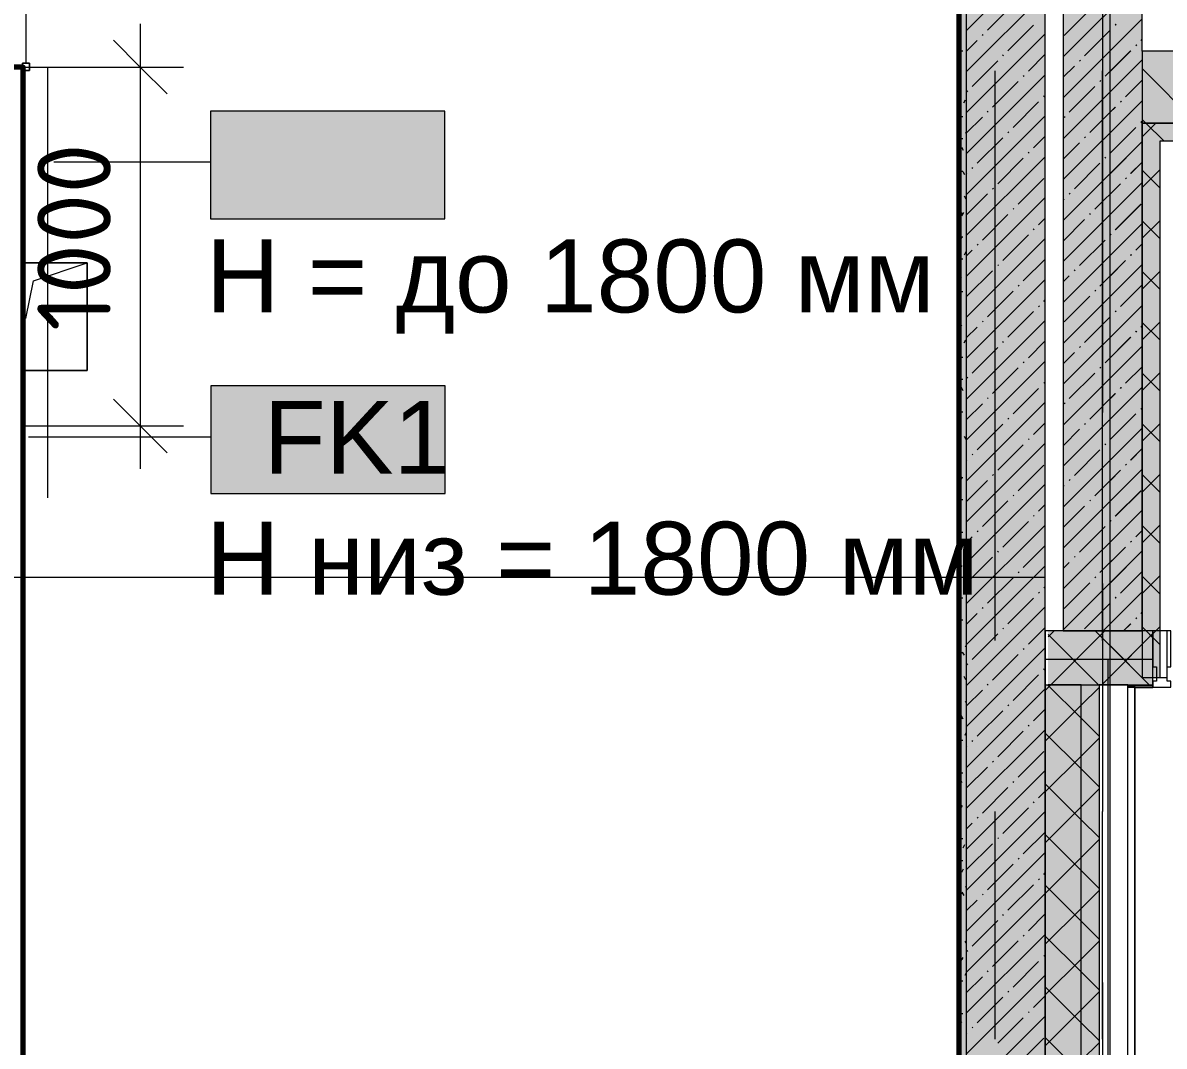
# Model space of a CAD drawing. Header units: millimetres. Extents: x -3817 to 677485, y -22715 to 103890.
# Drawn here: x 82094 to 85275, y 8404 to 11256 of the extents above; entities that cross this region are included whole.
import ezdxf

# ---------------------------------------------------------------- set-up
doc = ezdxf.new("R2010")
doc.units = ezdxf.units.MM
doc.layers.add('PDF _Геометрия', color=7, linetype='Continuous', true_color=0x1d1d1d)
doc.layers.add('PDF _Сплошная заливка', color=7, linetype='Continuous', true_color=0xffffff)
doc.layers.add('PDF _Текст', color=7, linetype='Continuous')
doc.styles.add('PDF GOST-Common', font='arial.ttf')
doc.styles.add('PDF ISOCPEUR', font='isocpeur.ttf')

msp = doc.modelspace()

# ---------------------------------------------------------------- hatches: boundary and pattern name
at = {"layer": 'PDF _Сплошная заливка', "transparency": 33554559}
for points in [[(85263.3, 10926.3), (85453.3, 10926.3), (85453.3, 10976.3), (85213.3, 10976.3), (85213.3, 10926.3)], [(85263.6, 10926.3), (85653.6, 10926.3), (85653.6, 10976.3), (85213.6, 10976.3), (85213.6, 10926.3)], [(85093.3, 9411.4), (85243.3, 9411.4), (85243.3, 9561.3), (84951.3, 9561.3), (84951.3, 9411.4), (85043.3, 9411.4)], [(84943.3, 5461.3), (85043.3, 5461.3), (85043.3, 9411.4), (84943.3, 9411.4), (84943.3, 5961.4)], [(85043.3, 5361.3), (85093.3, 5361.3), (85093.3, 9411.4), (85043.3, 9411.4), (85043.3, 5461.3)]]:
    msp.add_hatch(color=256, dxfattribs=at).paths.add_polyline_path(points)
h = msp.add_hatch(color=256, dxfattribs=at)
h.paths.add_polyline_path([(85124.2, 9411.4), (85243.6, 9411.4), (85243.6, 9561.4), (85124.2, 9561.4), (85124.2, 9439.1)], flags=0)
h.paths.add_polyline_path([(89445.6, 9411.4), (89445.6, 9561.4), (89423.6, 9561.4), (89423.6, 9411.4)], flags=0)

# ---------------------------------------------------------------- linework, layer by layer
at = {"layer": 'PDF _Геометрия', "color": 7, "lineweight": 9}
for points in [[(85124.2, 5212.4), (85124.2, 16952.3), (84824.2, 17102.3), (85424.2, 17402.3), (85124.2, 17552.3), (85124.2, 29292.1)], [(84703.3, 12790.4), (84703.3, 5981.4)], [(85263.6, 9431.3), (85263.6, 10906.4), (85263.6, 10926.3), (85653.6, 10926.3), (85703.6, 10926.3), (85703.6, 11551.3)], [(82102.5, 11142.8), (82102.5, 11500.6), (82576, 11500.6)], [(82421, 11252.4), (82421, 10012.4)], [(85213.3, 11176.3), (85213.3, 10976.3)], [(85213.6, 11176.3), (85213.6, 10976.3)], [(82094.3, 11122.8), (82112.3, 11122.8), (82112.3, 11142.8), (82092.8, 11142.8), (82092.8, 11132.3), (82092.8, 11142.8), (82112.3, 11142.8), (82112.3, 11122.8), (82102.3, 11122.8)], [(82102.3, 11132.4), (82421, 11132.4), (82541, 11132.4)], [(85263.3, 9431.3), (85263.3, 10906.4), (85263.3, 10926.3), (85453.3, 10926.3)], [(82180.2, 10867.8), (82616.8, 10867.8)], [(82102.3, 10431.8), (82123.3, 10536.8), (82273.3, 10586.8)], [(82102.3, 10132.4), (82421, 10132.4), (82541, 10132.4)], [(82109, 10102), (82617.3, 10102)], [(84343.3, 5336.4), (85118.3, 5336.4), (85118.3, 9482.3)], [(84943.3, 9482.3), (85243.3, 9482.3)], [(85124.2, 9482.3), (85243.6, 9482.3)], [(84343.3, 5231.3), (85173.3, 5231.3), (85173.3, 5311.3), (85173.3, 5461.3), (85173.3, 9403.3), (85173.3, 9408.3), (85173.3, 9411.4), (85093.3, 9411.4), (85093.3, 9403.3), (85093.3, 5461.3), (85093.3, 5361.3), (85093.3, 5311.3), (84343.3, 5311.3)], [(84343.3, 5361.3), (85043.3, 5361.3), (85043.3, 5461.3), (85043.3, 9403.3), (85043.3, 9411.4), (85093.3, 9411.4)], [(85043.3, 9411.4), (84951.3, 9411.4), (85043.3, 9411.4), (85093.3, 9411.4), (85173.3, 9411.4), (85243.3, 9411.4)], [(85124.2, 5231.3), (85173.6, 5231.3), (85173.6, 5311.3), (85173.6, 5461.3), (85173.6, 9403.3), (85173.6, 9408.3), (85173.6, 9411.4), (85124.2, 9411.4), (85173.6, 9411.4), (85243.6, 9411.4)], [(85173.3, 9408.3), (85243.3, 9408.3)], [(85193.3, 9403.3), (85173.3, 9403.3)], [(85173.6, 9408.3), (85243.6, 9408.3)], [(85193.6, 9403.3), (85173.6, 9403.3)]]:
    msp.add_lwpolyline(points, dxfattribs=at)
at = {"layer": 'PDF _Геометрия', "color": 9, "lineweight": 9, "true_color": 0xc0c0c0}
for points in [[(84943.2, 13481.3), (82957.3, 13481.3), (82957.3, 13461.3), (85213.3, 13461.3), (85213.3, 12511.4), (85233.3, 12511.4), (85453.3, 12511.4), (85213.3, 12511.4), (85213.3, 13461.3), (84993.3, 13461.3), (84993.3, 9561.3), (85213.3, 9561.3), (85213.3, 10976.3), (85453.3, 10976.3), (85213.3, 10976.3), (85213.3, 10926.3), (85213.3, 10906.4), (85213.3, 9431.3), (85283.3, 9431.3), (85283.3, 9561.3)], [(84723.3, 12791.4), (84723.3, 5961.4), (84703.3, 5961.4), (84443.3, 5961.4), (84443.3, 5681.3), (84423.3, 5681.3), (84343.3, 5681.3), (84343.3, 5701.3), (84343.3, 5681.3), (82243.3, 5681.3), (82243.3, 5701.3)], [(84773.6, 5211.3), (85193.6, 5211.3), (85193.6, 5231.3), (85193.6, 5461.3), (85193.6, 9403.3), (85243.6, 9403.3), (85243.6, 9561.4), (85124.2, 9561.4), (85213.6, 9561.4), (85213.6, 10976.3), (85453.6, 10976.3), (85653.6, 10976.3), (85213.6, 10976.3), (85213.6, 10926.3), (85213.6, 10906.4), (85213.6, 9431.3), (85283.6, 9431.3), (85283.6, 9561.4)], [(82073.3, 5681.3), (84443.3, 5681.3), (84443.3, 5661.3), (84343.3, 5661.3), (84343.3, 5461.3), (84343.3, 5211.3), (85193.3, 5211.3), (85193.3, 5231.3), (85193.3, 5461.3), (85193.3, 9403.3), (85243.3, 9403.3), (85243.3, 9561.3), (84951.3, 9561.3), (84948.3, 9561.3), (84943.3, 9561.3), (84943.3, 9411.4), (84943.3, 9408.3), (84943.3, 9403.3), (84943.3, 5461.3), (84833.3, 5461.3)], [(84943.3, 9411.4), (84951.3, 9411.4)]]:
    msp.add_lwpolyline(points, dxfattribs=at)
at = {"layer": 'PDF _Геометрия', "color": 231, "lineweight": 70, "true_color": 0xff80c0}
for points in [[(81013.3, 12711.4), (81014.3, 12711.4), (81014.3, 12791.4), (81014.3, 12790.4), (84702.3, 12790.4), (84702.3, 5982.3), (84422.3, 5982.3), (84422.3, 5981.4), (84422.3, 5702.3), (84343.3, 5702.3), (84343.3, 5701.3)], [(82243.3, 5701.3), (82243.3, 5702.3), (82094.3, 5702.3), (82094.3, 11132.4), (82093.3, 11132.4), (81014.3, 11132.4), (81014.3, 11611.3), (81013.3, 11611.3)]]:
    msp.add_lwpolyline(points, dxfattribs=at)
at = {"layer": 'PDF _Геометрия', "color": 231, "lineweight": 9, "true_color": 0xff80c0}
msp.add_lwpolyline([(84423.3, 5981.4), (84702.3, 5981.4), (84703.3, 5981.4), (84703.3, 12790.4), (84703.3, 12791.4), (81014.3, 12791.4), (81013.3, 12791.4), (81013.3, 12711.4)], dxfattribs=at)
at = {"layer": 'PDF _Геометрия', "color": 9, "lineweight": 9, "true_color": 0xc0c0c0}
for points in [[(84723.3, 12811.3), (84723.3, 5961.4), (84943.3, 5961.4), (84943.3, 12811.3)], [(85213.3, 11176.3), (85213.3, 12311.3), (85453.3, 12311.3), (85453.3, 11176.3)], [(85213.6, 11176.3), (85213.6, 12311.3), (85453.6, 12311.3), (85453.6, 11176.3)]]:
    msp.add_lwpolyline(points, close=True, dxfattribs=at)
at = {"layer": 'PDF _Геометрия', "color": 253, "lineweight": 9, "true_color": 0xaaaaaa}
for points in [[(85103.6, 10169.5), (85103.6, 11757)], [(84803.3, 9534.5), (84803.3, 11122)], [(84803.6, 9534.5), (84803.6, 11122)], [(85103.3, 9534.5), (85103.3, 11122)], [(80408.8, 9711.4), (82443.3, 9711.4), (84943.3, 9711.4)], [(85103.6, 9058.3), (85103.6, 9693.3)], [(84803.3, 8423.3), (84803.3, 9058.3)], [(84803.6, 8423.3), (84803.6, 9058.3)], [(85103.3, 8423.3), (85103.3, 9058.3)], [(85103.6, 6994.5), (85103.6, 8582)]]:
    msp.add_lwpolyline(points, dxfattribs=at)
at = {"layer": 'PDF _Геометрия', "lineweight": 9}
for points in [[(84723.3, 11232.9), (84943.3, 11452.9)], [(84993.3, 11160.7), (85213.3, 11380.7)], [(84723.3, 11118.8), (84943.3, 11338.8)], [(84782.3, 11234.9), (84853.6, 11306.2)], [(84993.3, 11046.7), (85213.3, 11266.7)], [(84996.1, 11220.6), (85067.4, 11291.9)], [(85124.2, 11177.4), (85213.6, 11266.7)], [(84839.3, 11177.9), (84910.6, 11249.1)], [(85053.1, 11163.6), (85124.4, 11234.9)], [(85138.7, 11249.1), (85141, 11251.5)], [(85139, 11249.1), (85141.4, 11251.5)], [(84723.3, 11004.8), (84943.3, 11224.8)], [(84723.3, 11175.9), (84753.8, 11206.4)], [(84768, 11220.6), (84770.4, 11223)], [(85210, 11206.4), (85213.3, 11209.7)], [(85210.3, 11206.4), (85213.6, 11209.7)], [(84896.3, 11120.8), (84943.3, 11167.8)], [(85110.2, 11106.6), (85181.4, 11177.9)], [(85124.2, 11120.3), (85181.8, 11177.9)], [(85195.7, 11192.1), (85198.1, 11194.5)], [(85196, 11192.1), (85198.4, 11194.5)], [(84739.5, 11078.1), (84810.8, 11149.3)], [(84825, 11163.6), (84827.4, 11166)], [(84993.3, 10932.6), (85213.3, 11152.6)], [(84993.3, 11103.7), (85024.6, 11135.1)], [(85038.9, 11149.3), (85041.3, 11151.7)], [(85124.2, 11063.3), (85213.6, 11152.6)], [(84723.3, 10890.7), (84943.3, 11110.7)], [(84882.1, 11106.6), (84884.4, 11108.9)], [(85414.9, 10926.3), (85364.9, 10976.3), (85213.3, 11128)], [(85415.2, 10926.3), (85365.2, 10976.3), (85213.6, 11128)], [(84796.5, 11021), (84867.8, 11092.3)], [(85010.4, 11006.8), (85081.6, 11078.1)], [(85095.9, 11092.3), (85098.3, 11094.7)], [(85167.2, 11049.5), (85213.3, 11095.6)], [(85167.5, 11049.5), (85213.6, 11095.6)], [(84725.2, 11063.8), (84727.6, 11066.2)], [(84939.1, 11049.5), (84941.5, 11051.9)], [(84782.3, 11006.8), (84784.6, 11009.1)], [(84853.6, 10964), (84924.8, 11035.3)], [(84993.3, 10818.6), (85213.3, 11038.6)], [(85067.4, 10949.8), (85138.7, 11021)], [(85124.2, 10949.3), (85213.6, 11038.6)], [(85124.2, 11006.3), (85139, 11021)], [(85152.9, 11035.3), (85155.3, 11037.7)], [(85153.2, 11035.3), (85155.6, 11037.7)], [(84723.3, 10776.7), (84943.3, 10996.7)], [(84723.3, 10947.8), (84768, 10992.5)], [(84996.1, 10992.5), (84998.5, 10994.9)], [(85210, 10978.3), (85212.3, 10980.6)], [(85210.3, 10978.3), (85212.6, 10980.6)], [(85273.5, 10926.3), (85223.5, 10976.3), (85213.3, 10986.6)], [(85213.3, 10938.1), (85251.5, 10976.3)], [(85273.8, 10926.3), (85223.8, 10976.3), (85213.6, 10986.6)], [(85213.6, 10938.1), (85251.8, 10976.3)], [(84839.3, 10949.8), (84841.7, 10952.1)], [(85124.4, 10892.7), (85195.7, 10964)], [(85124.7, 10892.7), (85196, 10964)], [(84753.8, 10864.2), (84825, 10935.5)], [(84910.6, 10907), (84943.3, 10939.7)], [(84993.3, 10704.5), (85213.3, 10924.5)], [(84993.3, 10875.6), (85038.9, 10921.2)], [(85053.1, 10935.5), (85055.5, 10937.9)], [(85124.2, 10835.2), (85213.6, 10924.5)], [(84723.3, 10662.6), (84943.3, 10882.6)], [(84896.3, 10892.7), (84898.7, 10895.1)], [(85110.2, 10878.5), (85112.5, 10880.8)], [(84739.5, 10850), (84741.9, 10852.3)], [(84810.8, 10807.2), (84882.1, 10878.5)], [(85024.6, 10792.9), (85095.9, 10864.2)], [(85181.4, 10835.7), (85213.3, 10867.5)], [(85181.8, 10835.7), (85213.6, 10867.5)], [(84723.3, 10833.7), (84725.2, 10835.7)], [(84867.8, 10750.2), (84939.1, 10821.4)], [(85167.2, 10821.4), (85169.6, 10823.8)], [(85167.5, 10821.4), (85169.9, 10823.8)], [(85213.3, 10796.7), (85263.3, 10846.7)], [(85263.3, 10795.1), (85213.3, 10845.1)], [(85213.6, 10796.7), (85263.6, 10846.7)], [(85263.6, 10795.1), (85213.6, 10845.1)], [(84796.5, 10792.9), (84798.9, 10795.3)], [(84993.3, 10590.5), (85213.3, 10810.5)], [(85081.6, 10735.9), (85152.9, 10807.2)], [(85124.2, 10721.2), (85213.6, 10810.5)], [(85124.2, 10778.2), (85153.2, 10807.2)], [(84723.3, 10719.7), (84782.3, 10778.7)], [(84723.3, 10548.6), (84943.3, 10768.6)], [(84993.3, 10761.6), (84996.1, 10764.4)], [(85010.4, 10778.7), (85012.7, 10781.1)], [(84768, 10650.4), (84839.3, 10721.7)], [(84853.6, 10735.9), (84855.9, 10738.3)], [(85067.4, 10721.7), (85069.8, 10724)], [(85138.7, 10678.9), (85210, 10750.2)], [(85139, 10678.9), (85210.3, 10750.2)], [(84924.8, 10693.1), (84943.3, 10711.6)], [(84993.3, 10647.5), (85053.1, 10707.4)], [(84993.3, 10476.4), (85213.3, 10696.4)], [(85124.2, 10607.1), (85213.6, 10696.4)], [(85213.3, 10655.2), (85263.3, 10705.2)], [(85263.3, 10653.7), (85213.3, 10703.7)], [(85213.6, 10655.2), (85263.6, 10705.2)], [(85263.6, 10653.7), (85213.6, 10703.7)], [(84825, 10593.3), (84896.3, 10664.6)], [(84910.6, 10678.9), (84912.9, 10681.3)], [(85124.4, 10664.6), (85126.8, 10667)], [(85124.7, 10664.6), (85127.1, 10667)], [(84723.3, 10434.5), (84943.3, 10654.5)], [(84753.8, 10636.1), (84756.1, 10638.5)], [(85038.9, 10579.1), (85110.2, 10650.4)], [(85195.7, 10621.9), (85213.3, 10639.4)], [(85196, 10621.9), (85213.6, 10639.4)], [(84723.3, 10605.6), (84739.5, 10621.9)], [(84882.1, 10536.3), (84943.3, 10597.5)], [(85181.4, 10607.6), (85183.8, 10610)], [(85181.8, 10607.6), (85184.1, 10610)], [(84725.2, 10493.6), (84796.5, 10564.8)], [(84810.8, 10579.1), (84813.2, 10581.5)], [(84993.3, 10362.4), (85213.3, 10582.4)], [(85024.6, 10564.8), (85027, 10567.2)], [(85095.9, 10522.1), (85167.2, 10593.3)], [(85124.2, 10550.1), (85167.5, 10593.3)], [(85124.2, 10493.1), (85213.6, 10582.4)], [(85213.3, 10513.8), (85263.3, 10563.8)], [(85263.3, 10512.3), (85213.3, 10562.3)], [(85213.6, 10513.8), (85263.6, 10563.8)], [(85263.6, 10512.3), (85213.6, 10562.3)], [(84723.3, 10320.5), (84943.3, 10540.5)], [(84993.3, 10533.5), (85010.4, 10550.6)], [(84782.3, 10436.5), (84853.6, 10507.8)], [(84867.8, 10522.1), (84870.2, 10524.4)], [(85081.6, 10507.8), (85084, 10510.2)], [(85152.9, 10465), (85213.3, 10525.4)], [(85153.2, 10465), (85213.6, 10525.4)], [(84924.8, 10465), (84927.2, 10467.4)], [(84939.1, 10479.3), (84943.3, 10483.5)], [(84993.3, 10248.4), (85213.3, 10468.4)], [(84996.1, 10422.3), (85067.4, 10493.6)], [(85124.2, 10379), (85213.6, 10468.4)], [(84839.3, 10379.5), (84910.6, 10450.8)], [(85053.1, 10365.3), (85124.4, 10436.5)], [(85138.7, 10450.8), (85141, 10453.2)], [(85139, 10450.8), (85141.4, 10453.2)], [(84723.3, 10206.4), (84943.3, 10426.4)], [(84723.3, 10377.5), (84753.8, 10408)], [(84768, 10422.3), (84770.4, 10424.6)], [(85210, 10408), (85213.3, 10411.3)], [(85210.3, 10408), (85213.6, 10411.3)], [(85213.3, 10372.4), (85263.3, 10422.4)], [(85263.3, 10370.9), (85213.3, 10420.9)], [(85213.6, 10372.4), (85263.6, 10422.4)], [(85263.6, 10370.9), (85213.6, 10420.9)], [(85110.2, 10308.2), (85181.4, 10379.5)], [(85124.2, 10322), (85181.8, 10379.5)], [(85195.7, 10393.8), (85198.1, 10396.1)], [(85196, 10393.8), (85198.4, 10396.1)], [(84739.5, 10279.7), (84810.8, 10351)], [(84825, 10365.3), (84827.4, 10367.6)], [(84896.3, 10322.5), (84943.3, 10369.4)], [(84993.3, 10134.3), (85213.3, 10354.3)], [(85038.9, 10351), (85041.3, 10353.4)], [(85124.2, 10265), (85213.6, 10354.3)], [(84723.3, 10092.4), (84943.3, 10312.4)], [(84882.1, 10308.2), (84884.4, 10310.6)], [(84993.3, 10305.4), (85024.6, 10336.7)], [(84796.5, 10222.7), (84867.8, 10294)], [(85010.4, 10208.4), (85081.6, 10279.7)], [(85095.9, 10294), (85098.3, 10296.3)], [(85167.2, 10251.2), (85213.3, 10297.3)], [(85167.5, 10251.2), (85213.6, 10297.3)], [(85213.3, 10231), (85263.3, 10281)], [(85263.3, 10229.4), (85213.3, 10279.4)], [(85213.6, 10231), (85263.6, 10281)], [(85263.6, 10229.4), (85213.6, 10279.4)], [(84725.2, 10265.5), (84727.6, 10267.8)], [(84939.1, 10251.2), (84941.5, 10253.6)], [(84853.6, 10165.7), (84924.8, 10236.9)], [(84993.3, 10020.3), (85213.3, 10240.3)], [(85067.4, 10151.4), (85138.7, 10222.7)], [(85124.2, 10150.9), (85213.6, 10240.3)], [(85124.2, 10207.9), (85139, 10222.7)], [(85152.9, 10236.9), (85155.3, 10239.3)], [(85153.2, 10236.9), (85155.6, 10239.3)], [(84723.3, 9978.4), (84943.3, 10198.4)], [(84723.3, 10149.4), (84768, 10194.2)], [(84782.3, 10208.4), (84784.6, 10210.8)], [(84996.1, 10194.2), (84998.5, 10196.5)], [(85210, 10179.9), (85212.3, 10182.3)], [(85210.3, 10179.9), (85212.6, 10182.3)], [(84839.3, 10151.4), (84841.7, 10153.8)], [(85124.4, 10094.4), (85195.7, 10165.7)], [(85124.7, 10094.4), (85196, 10165.7)], [(84753.8, 10065.9), (84825, 10137.2)], [(84910.6, 10108.6), (84943.3, 10141.3)], [(84993.3, 9906.2), (85213.3, 10126.2)], [(84993.3, 10077.3), (85038.9, 10122.9)], [(85053.1, 10137.2), (85055.5, 10139.5)], [(85124.2, 10036.9), (85213.6, 10126.2)], [(85213.3, 10089.6), (85263.3, 10139.6)], [(85263.3, 10088), (85213.3, 10138)], [(85213.6, 10089.6), (85263.6, 10139.6)], [(85263.6, 10088), (85213.6, 10138)], [(84896.3, 10094.4), (84898.7, 10096.8)], [(84723.3, 9864.3), (84943.3, 10084.3)], [(84739.5, 10051.6), (84741.9, 10054)], [(84810.8, 10008.8), (84882.1, 10080.1)], [(85024.6, 9994.6), (85095.9, 10065.9)], [(85110.2, 10080.1), (85112.5, 10082.5)], [(85181.4, 10037.4), (85213.3, 10069.2)], [(85181.8, 10037.4), (85213.6, 10069.2)], [(84723.3, 10035.4), (84725.2, 10037.4)], [(84867.8, 9951.8), (84939.1, 10023.1)], [(85167.2, 10023.1), (85169.6, 10025.5)], [(85167.5, 10023.1), (85169.9, 10025.5)], [(84796.5, 9994.6), (84798.9, 9997)], [(84993.3, 9792.2), (85213.3, 10012.2)], [(85081.6, 9937.6), (85152.9, 10008.8)], [(85124.2, 9922.8), (85213.6, 10012.2)], [(85124.2, 9979.8), (85153.2, 10008.8)], [(85213.3, 9948.1), (85263.3, 9998.1)], [(85263.3, 9946.6), (85213.3, 9996.6)], [(85213.6, 9948.1), (85263.6, 9998.1)], [(85263.6, 9946.6), (85213.6, 9996.6)], [(84723.3, 9921.3), (84782.3, 9980.3)], [(84723.3, 9750.3), (84943.3, 9970.3)], [(84993.3, 9963.2), (84996.1, 9966.1)], [(85010.4, 9980.3), (85012.7, 9982.7)], [(84853.6, 9937.6), (84855.9, 9939.9)], [(85138.7, 9880.5), (85210, 9951.8)], [(85139, 9880.5), (85210.3, 9951.8)], [(84768, 9852), (84839.3, 9923.3)], [(84924.8, 9894.8), (84943.3, 9913.2)], [(84993.3, 9849.2), (85053.1, 9909.1)], [(84993.3, 9678.1), (85213.3, 9898.1)], [(85067.4, 9923.3), (85069.8, 9925.7)], [(85124.2, 9808.8), (85213.6, 9898.1)], [(84825, 9795), (84896.3, 9866.3)], [(84910.6, 9880.5), (84912.9, 9882.9)], [(85124.4, 9866.3), (85126.8, 9868.7)], [(85124.7, 9866.3), (85127.1, 9868.7)], [(84723.3, 9636.2), (84943.3, 9856.2)], [(84753.8, 9837.8), (84756.1, 9840.1)], [(85038.9, 9780.7), (85110.2, 9852)], [(85195.7, 9823.5), (85213.3, 9841.1)], [(85196, 9823.5), (85213.6, 9841.1)], [(85213.3, 9806.7), (85263.3, 9856.7)], [(85263.3, 9805.2), (85213.3, 9855.2)], [(85213.6, 9806.7), (85263.6, 9856.7)], [(85263.6, 9805.2), (85213.6, 9855.2)], [(84723.3, 9807.3), (84739.5, 9823.5)], [(84882.1, 9738), (84943.3, 9799.2)], [(85181.4, 9809.3), (85183.8, 9811.6)], [(85181.8, 9809.3), (85184.1, 9811.6)], [(84810.8, 9780.7), (84813.2, 9783.1)], [(84993.3, 9564.1), (85213.3, 9784.1)], [(85024.6, 9766.5), (85027, 9768.9)], [(85095.9, 9723.7), (85167.2, 9795)], [(85124.2, 9751.7), (85167.5, 9795)], [(85124.2, 9694.7), (85213.6, 9784.1)], [(84723.3, 9522.2), (84943.3, 9742.2)], [(84725.2, 9695.2), (84796.5, 9766.5)], [(84993.3, 9735.1), (85010.4, 9752.2)], [(84782.3, 9638.2), (84853.6, 9709.5)], [(84867.8, 9723.7), (84870.2, 9726.1)], [(85081.6, 9709.5), (85084, 9711.8)], [(85152.9, 9666.7), (85213.3, 9727)], [(85153.2, 9666.7), (85213.6, 9727)], [(85213.3, 9665.3), (85263.3, 9715.3)], [(85263.3, 9663.8), (85213.3, 9713.8)], [(85213.6, 9665.3), (85263.6, 9715.3)], [(85263.6, 9663.8), (85213.6, 9713.8)], [(84939.1, 9681), (84943.3, 9685.1)], [(84996.1, 9623.9), (85067.4, 9695.2)], [(84839.3, 9581.2), (84910.6, 9652.4)], [(84924.8, 9666.7), (84927.2, 9669.1)], [(85104.6, 9561.3), (85213.3, 9670)], [(85124.2, 9580.7), (85213.6, 9670)], [(85138.7, 9652.4), (85141, 9654.8)], [(85139, 9652.4), (85141.4, 9654.8)], [(84723.3, 9408.1), (84943.3, 9628.1)], [(84723.3, 9579.2), (84753.8, 9609.7)], [(84768, 9623.9), (84770.4, 9626.3)], [(85053.1, 9566.9), (85124.4, 9638.2)], [(85210, 9609.7), (85213.3, 9613)], [(85210.3, 9609.7), (85213.6, 9613)], [(85161.6, 9561.3), (85181.4, 9581.2)], [(85161.9, 9561.4), (85181.8, 9581.2)], [(85195.7, 9595.4), (85198.1, 9597.8)], [(85196, 9595.4), (85198.4, 9597.8)], [(84739.5, 9481.4), (84810.8, 9552.7)], [(84825, 9566.9), (84827.4, 9569.3)], [(84896.3, 9524.1), (84943.3, 9571.1)], [(84943.3, 9395.3), (84959.3, 9411.4), (85109.3, 9561.3)], [(84951.3, 9544.7), (84967.9, 9561.3)], [(85093.3, 9409.5), (85091.4, 9411.4), (84951.3, 9551.5)], [(85232.8, 9411.4), (85082.8, 9561.3)], [(85100.7, 9411.4), (85243.3, 9553.9)], [(85124.2, 9434.5), (85243.6, 9553.9)], [(85213.3, 9523.9), (85263.3, 9573.9)], [(85263.3, 9522.3), (85213.3, 9572.3)], [(85213.6, 9523.9), (85263.6, 9573.9)], [(85263.6, 9522.3), (85213.6, 9572.3)], [(85243.3, 9542.3), (85224.3, 9561.3)], [(85243.6, 9542.3), (85224.6, 9561.4)], [(84723.3, 9294.1), (84943.3, 9514.1)], [(84882.1, 9509.9), (84884.4, 9512.3)], [(85233.1, 9411.4), (85124.2, 9520.2)], [(84796.5, 9424.3), (84867.8, 9495.6)], [(84725.2, 9467.1), (84727.6, 9469.5)], [(84939.1, 9452.9), (84941.5, 9455.2)], [(84853.6, 9367.3), (84924.8, 9438.6)], [(85262.2, 9431.3), (85263.3, 9432.4)], [(85262.5, 9431.3), (85263.6, 9432.4)], [(84723.3, 9180), (84943.3, 9400)], [(84723.3, 9351.1), (84768, 9395.8)], [(84782.3, 9410.1), (84784.6, 9412.5)], [(84943.3, 9253.9), (85043.3, 9353.9), (85093.3, 9403.9)], [(85093.3, 9268.1), (85043.3, 9318.1), (84950, 9411.4)], [(85242.2, 9411.4), (85243.3, 9412.4)], [(85242.5, 9411.4), (85243.6, 9412.4)], [(84839.3, 9353.1), (84841.7, 9355.4)], [(84753.8, 9267.5), (84825, 9338.8)], [(84910.6, 9310.3), (84943.3, 9343)], [(84896.3, 9296), (84898.7, 9298.4)], [(84723.3, 9066), (84943.3, 9286)], [(84810.8, 9210.5), (84882.1, 9281.8)], [(85093.3, 9126.7), (85043.3, 9176.7), (84943.3, 9276.7)], [(84943.3, 9112.4), (85043.3, 9212.4), (85093.3, 9262.4)], [(84723.3, 9237), (84725.2, 9239)], [(84739.5, 9253.3), (84741.9, 9255.6)], [(84796.5, 9196.2), (84798.9, 9198.6)], [(84867.8, 9153.5), (84939.1, 9224.8)], [(84723.3, 9123), (84782.3, 9182)], [(84723.3, 8951.9), (84943.3, 9171.9)], [(84853.6, 9139.2), (84855.9, 9141.6)], [(85093.3, 8985.2), (85043.3, 9035.2), (84943.3, 9135.2)], [(84768, 9053.7), (84839.3, 9125)], [(84924.8, 9096.5), (84943.3, 9114.9)], [(84943.3, 8971), (85043.3, 9071), (85093.3, 9121)], [(84825, 8996.7), (84896.3, 9067.9)], [(84910.6, 9082.2), (84912.9, 9084.6)], [(84723.3, 8837.9), (84943.3, 9057.9)], [(84753.8, 9039.4), (84756.1, 9041.8)], [(84723.3, 9008.9), (84739.5, 9025.2)], [(84810.8, 8982.4), (84813.2, 8984.8)], [(84882.1, 8939.6), (84943.3, 9000.8)], [(85093.3, 8843.8), (85043.3, 8893.8), (84943.3, 8993.8)], [(84943.3, 8829.6), (85043.3, 8929.6), (85093.3, 8979.6)], [(84723.3, 8723.8), (84943.3, 8943.8)], [(84725.2, 8896.9), (84796.5, 8968.1)], [(84782.3, 8839.8), (84853.6, 8911.1)], [(84867.8, 8925.4), (84870.2, 8927.7)], [(84939.1, 8882.6), (84943.3, 8886.8)], [(84839.3, 8782.8), (84910.6, 8854.1)], [(84924.8, 8868.4), (84927.2, 8870.7)], [(85093.3, 8702.4), (85043.3, 8752.4), (84943.3, 8852.4)], [(84723.3, 8609.8), (84943.3, 8829.8)], [(84768, 8825.6), (84770.4, 8828)], [(84943.3, 8688.2), (85043.3, 8788.2), (85093.3, 8838.2)], [(84723.3, 8780.8), (84753.8, 8811.3)], [(84739.5, 8683), (84810.8, 8754.3)], [(84825, 8768.6), (84827.4, 8770.9)], [(84896.3, 8725.8), (84943.3, 8772.7)], [(84723.3, 8495.7), (84943.3, 8715.7)], [(84796.5, 8626), (84867.8, 8697.3)], [(84882.1, 8711.5), (84884.4, 8713.9)], [(85093.3, 8561), (85043.3, 8611), (84943.3, 8711)], [(84943.3, 8546.8), (85043.3, 8646.8), (85093.3, 8696.8)], [(84725.2, 8668.8), (84727.6, 8671.1)], [(84939.1, 8654.5), (84941.5, 8656.9)], [(84853.6, 8569), (84924.8, 8640.3)], [(84723.3, 8381.7), (84943.3, 8601.7)], [(84723.3, 8552.7), (84768, 8597.5)], [(84782.3, 8611.7), (84784.6, 8614.1)], [(85093.3, 8419.5), (85043.3, 8469.5), (84943.3, 8569.5)], [(84753.8, 8469.2), (84825, 8540.5)], [(84839.3, 8554.7), (84841.7, 8557.1)], [(84910.6, 8512), (84943.3, 8544.6)], [(84943.3, 8405.3), (85043.3, 8505.3), (85093.3, 8555.3)], [(84896.3, 8497.7), (84898.7, 8500.1)], [(84723.3, 8267.6), (84943.3, 8487.6)], [(84810.8, 8412.2), (84882.1, 8483.4)], [(84723.3, 8438.7), (84725.2, 8440.7)], [(84739.5, 8454.9), (84741.9, 8457.3)], [(84867.8, 8355.1), (84939.1, 8426.4)], [(85093.3, 8278.1), (85043.3, 8328.1), (84943.3, 8428.1)], [(84943.3, 8263.9), (85043.3, 8363.9), (85093.3, 8413.9)]]:
    msp.add_lwpolyline(points, dxfattribs=at)
at = {"layer": 'PDF _Геометрия', "color": 7, "lineweight": 20}
for points in [[(82496, 11057.4), (82421, 11132.4), (82346, 11207.4)], [(82496, 10057.3), (82421, 10132.4), (82346, 10207.4)]]:
    msp.add_lwpolyline(points, dxfattribs=at)
at = {"layer": 'PDF _Геометрия', "color": 253, "lineweight": 9, "true_color": 0x9b9b9b}
for points in [[(84703.3, 11177.3), (84713.4, 11177.3)], [(84720.3, 11040.5), (84715.3, 11031.8)], [(84703.3, 10994.4), (84713.4, 10994.4)], [(84723.3, 10947.2), (84721.7, 10950)], [(84703.3, 10933.4), (84713.4, 10933.4)], [(84715.6, 10899.6), (84710.5, 10908.3)], [(84703.3, 10842), (84713.4, 10842)], [(84708.1, 10836.4), (84703.3, 10828.1)], [(84719.6, 10831.6), (84714.6, 10840.3)], [(84723.3, 10764.4), (84718.7, 10772.3)], [(84712.6, 10721.9), (84707.5, 10730.6)], [(84715.1, 10726.8), (84710.1, 10718)], [(84703.3, 10659.1), (84713.4, 10659.1)], [(84711.1, 10658.7), (84706, 10650)], [(84705.5, 10612.3), (84703.3, 10616.1)], [(84703.3, 10598.1), (84713.4, 10598.1)], [(84722.2, 10617.1), (84717.2, 10608.4)], [(84709.6, 10544.2), (84704.5, 10552.9)], [(84703.3, 10506.7), (84713.4, 10506.7)], [(84710, 10413), (84704.9, 10404.3)], [(84721.1, 10371.4), (84716.1, 10362.6)], [(84703.3, 10323.8), (84713.4, 10323.8)], [(84703.3, 10262.9), (84713.4, 10262.9)], [(84714.8, 10230.5), (84709.7, 10239.2)], [(84703.3, 10171.4), (84713.4, 10171.4)], [(84704.8, 10099.2), (84703.3, 10096.6)], [(84722.9, 10094.4), (84717.9, 10103.1)], [(84711.9, 9989.6), (84706.8, 9980.8)], [(84703.3, 9988.6), (84713.4, 9988.6)], [(84703.3, 9927.6), (84713.4, 9927.6)], [(84708.8, 9875.1), (84703.7, 9883.8)], [(84703.3, 9836.1), (84713.4, 9836.1)], [(84710.8, 9743.8), (84705.7, 9735.1)], [(84721.9, 9702.2), (84716.9, 9693.5)], [(84703.3, 9653.3), (84713.4, 9653.3)], [(84703.3, 9592.3), (84713.4, 9592.3)], [(84723.3, 9521.6), (84719.9, 9515.8)], [(84703.3, 9500.9), (84713.4, 9500.9)], [(84718, 9493.3), (84713, 9502)], [(84722.1, 9425.2), (84717.1, 9433.9)], [(84723.3, 9362.3), (84721.2, 9365.9)], [(84715, 9315.6), (84710, 9324.3)], [(84703.3, 9318), (84713.4, 9318)], [(84703.9, 9273.9), (84703.3, 9275)], [(84723.3, 9277.8), (84718.8, 9270)], [(84703.3, 9257), (84713.4, 9257)], [(84708, 9205.9), (84703.3, 9214)], [(84703.3, 9165.6), (84713.4, 9165.6)], [(84712.1, 9137.9), (84707, 9146.6)], [(84711.6, 9074.6), (84706.5, 9065.9)], [(84703.3, 8982.7), (84713.4, 8982.7)], [(84718.6, 8965), (84713.6, 8956.3)], [(84703.3, 8921.7), (84713.4, 8921.7)], [(84714.6, 8896.9), (84709.5, 8888.2)], [(84723.3, 8851.1), (84720.7, 8846.6)], [(84703.3, 8830.3), (84713.4, 8830.3)], [(84717.2, 8824.1), (84712.2, 8832.8)], [(84723.3, 8691.7), (84720.4, 8696.7)], [(84703.3, 8647.4), (84713.4, 8647.4)], [(84713.5, 8651.2), (84708.4, 8642.5)], [(84723.3, 8607.2), (84719.6, 8600.9)], [(84703.3, 8586.5), (84713.4, 8586.5)], [(84703.3, 8495), (84713.4, 8495)], [(84711.3, 8468.7), (84706.2, 8477.4)]]:
    msp.add_lwpolyline(points, dxfattribs=at)
at = {"layer": 'PDF _Геометрия', "color": 12, "lineweight": 13, "true_color": 0xce0000}
msp.add_lwpolyline([(82162.3, 11132.4), (82162.3, 9932.3)], dxfattribs=at)
at = {"layer": 'PDF _Геометрия', "color": 7, "lineweight": 9}
for points in [[(83270, 11009.7), (82616.8, 11009.7), (82616.8, 10709.7), (83270, 10709.7)], [(82273.3, 10586.8), (82102.3, 10586.8), (82273.3, 10586.8), (82273.3, 10286.8), (82102.3, 10286.8), (82273.3, 10286.8)], [(83270.5, 10243.9), (82617.3, 10243.9), (82617.3, 9943.9), (83270.5, 9943.9)]]:
    msp.add_lwpolyline(points, close=True, dxfattribs=at)
at = {"layer": 'PDF _Геометрия', "color": 7, "lineweight": 20}
for points in [[(85283.3, 9421.3), (85283.3, 9461.3), (85293.3, 9461.3), (85293.3, 9561.3), (85243.3, 9561.3), (85243.3, 9461.3), (85253.3, 9461.3), (85253.3, 9421.3), (85243.3, 9421.3), (85243.3, 9404.3), (85293.3, 9404.3), (85293.3, 9421.3)], [(85283.6, 9421.3), (85283.6, 9461.3), (85293.6, 9461.3), (85293.6, 9561.4), (85243.6, 9561.4), (85243.6, 9461.3), (85253.6, 9461.3), (85253.6, 9421.3), (85243.6, 9421.3), (85243.6, 9404.3), (85293.6, 9404.3), (85293.6, 9421.3)]]:
    msp.add_lwpolyline(points, close=True, dxfattribs=at)
at = {"layer": 'PDF _Геометрия', "color": 116, "lineweight": 13, "true_color": 0x008040}
msp.add_lwpolyline([(84943.3, 9482.3), (84951.3, 9482.3)], dxfattribs=at)
at = {"layer": 'PDF _Геометрия', "color": 7, "lineweight": 9}
msp.add_circle((82173.3, 10436.8), 2.5, dxfattribs=at)
at = {"layer": 'PDF _Сплошная заливка', "lineweight": 35, "transparency": 33554559}
for points in [[(85213.3, 9561.3), (85213.3, 13461.3), (84993.3, 9561.3), (84993.3, 13461.3)], [(85213.6, 9561.4), (85213.6, 13461.4), (85124.2, 9561.4), (85124.2, 13461.4)], [(84723.3, 5961.4), (84723.3, 12791.4), (84703.3, 5961.4), (84703.3, 12790.4)], [(84943.3, 5961.4), (84943.3, 12811.3), (84723.3, 5961.4), (84723.3, 12811.3)], [(85213.3, 10976.3), (85453.3, 10976.3), (85213.3, 11176.3), (85453.3, 11176.3)], [(85213.6, 10976.3), (85453.6, 10976.3), (85213.6, 11176.3), (85453.6, 11176.3)], [(85263.3, 9431.3), (85263.3, 10926.3), (85213.3, 9431.3), (85213.3, 10926.3)], [(85263.6, 9431.3), (85263.6, 10926.3), (85213.6, 9431.3), (85213.6, 10926.3)]]:
    msp.add_solid(points, dxfattribs=at)
at = {"layer": 'PDF _Сплошная заливка', "color": 1, "lineweight": 35, "transparency": 33554559}
msp.add_solid([(82102.3, 10132.4), (82102.3, 11132.4), (82094.3, 10132.4), (82094.3, 11131.4)], dxfattribs=at)
at = {"layer": 'PDF _Сплошная заливка', "lineweight": 9, "transparency": 33554559}
for points in [[(83270, 11009.7), (82616.8, 11009.7), (83270, 10709.7), (82616.8, 10709.7)], [(83270.5, 10243.9), (82617.3, 10243.9), (83270.5, 9943.9), (82617.3, 9943.9)]]:
    msp.add_solid(points, dxfattribs=at)

# ---------------------------------------------------------------- texts
at = {"layer": 'PDF _Текст', "insert": (82236.3, 10396.8), "char_height": 204.64, "attachment_point": 4, "rotation": 90, "style": 'PDF ISOCPEUR'}
msp.add_mtext('1000', dxfattribs=at)
at = {"layer": 'PDF _Текст', "color": 250, "true_color": 0x3c3c3c, "char_height": 203.2, "attachment_point": 4, "style": 'PDF GOST-Common'}
for s, insert in [('H = до 1800 мм', (82604.1, 10520.9)), ('H низ = 1800 мм', (82604.1, 9762.3))]:
    msp.add_mtext(s, dxfattribs=dict(at, insert=insert))
at = {"layer": 'PDF _Текст', "insert": (82764.4, 10100.5), "char_height": 203.2, "attachment_point": 4, "style": 'PDF GOST-Common'}
msp.add_mtext('FK1', dxfattribs=at)

doc.saveas('drawing.dxf')
